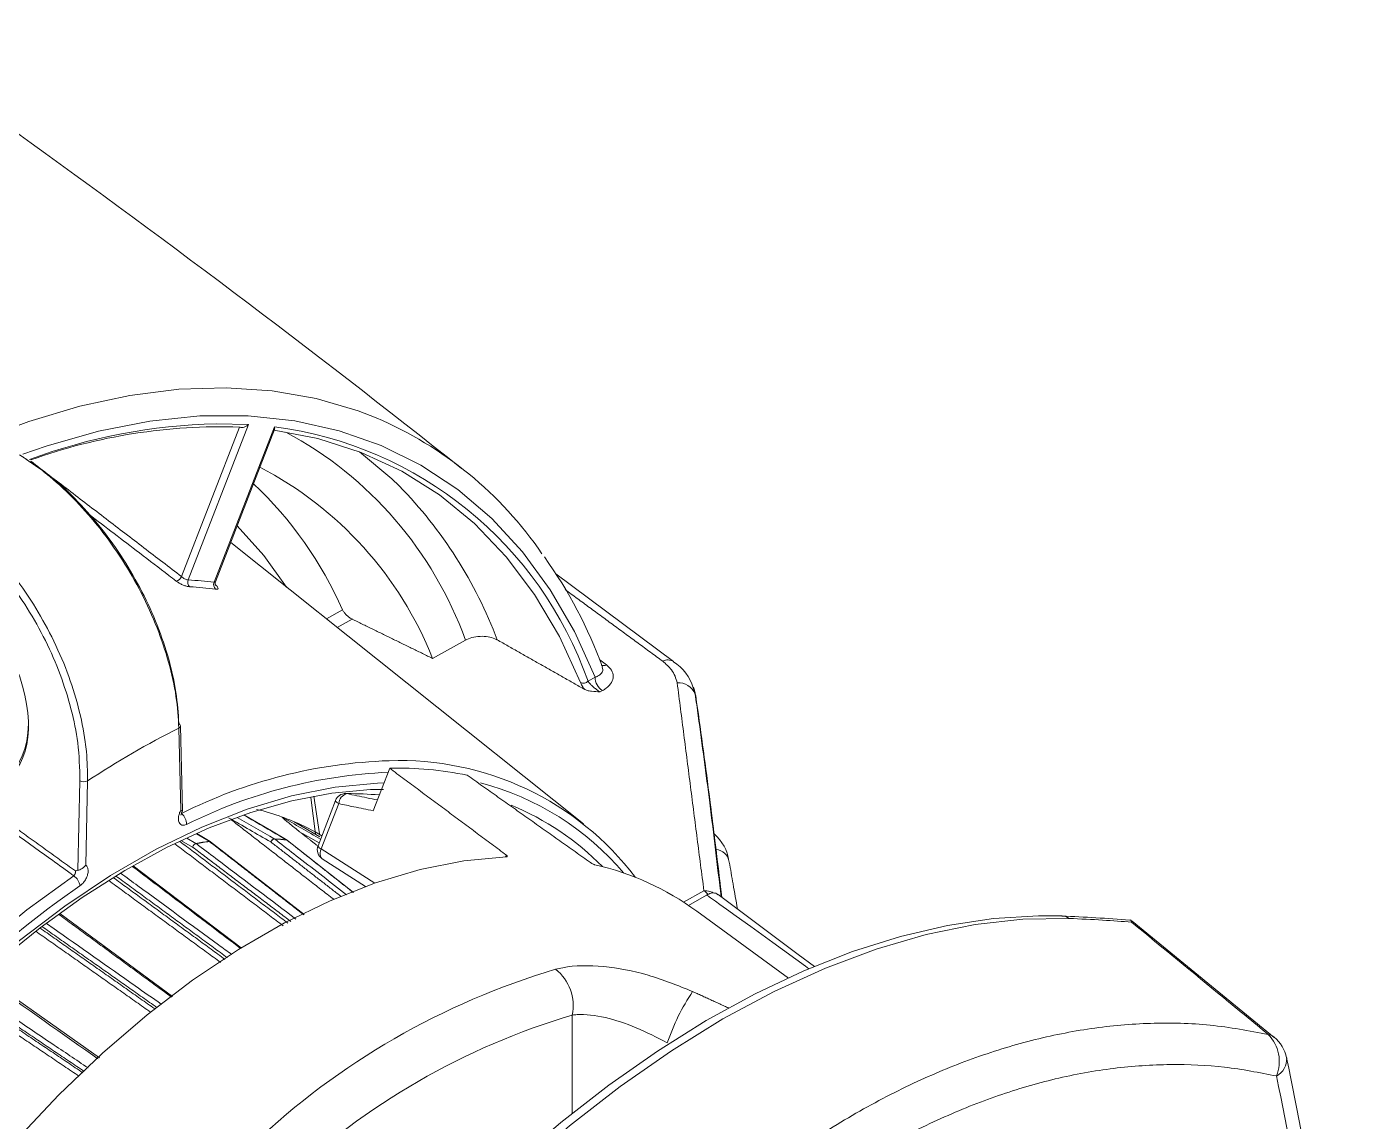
# Model space of a CAD drawing. Extents: x 11 to 120, y 2 to 94.
# Drawn here: x 92.921 to 96.563, y 13.945 to 16.967 of the extents above; entities that cross this region are included whole.
import ezdxf

# ---------------------------------------------------------------- set-up
doc = ezdxf.new("R2010")
doc.units = 0
doc.header["$MEASUREMENT"] = 0
doc.linetypes.add('SLD-Solid', pattern=[0])
doc.layers.add('OBJECT', color=7, linetype='CONTINUOUS')

msp = doc.modelspace()

# ---------------------------------------------------------------- linework, layer by layer
at = {"layer": 'OBJECT', "color": 7, "linetype": 'SLD-Solid', "lineweight": 15}
for p, q in [((93.3486, 15.4489), (93.5086, 15.8614)), ((93.5335, 15.8686), (93.3671, 15.4397)), ((93.4386, 15.4333), (93.605, 15.8622)), ((93.4421, 15.4342), (93.6053, 15.8547)), ((93.4439, 15.8706), (93.5335, 15.8686)), ((94.4575, 14.7663), (93.4842, 15.5428)), ((94.706, 15.2142), (94.3814, 15.4561)), ((93.7483, 15.3321), (93.7929, 15.3569)), ((93.8193, 15.3315), (93.778, 15.3085)), ((94.0414, 15.223), (94.1321, 15.2735)), ((94.47, 15.1603), (94.4893, 15.1711)), ((94.5099, 15.1343), (94.5034, 15.1307)), ((94.7637, 15.1355), (94.7609, 15.144)), ((93.3464, 14.8042), (93.3412, 15.0307)), ((93.351, 14.803), (93.3456, 15.0371)), ((93.9228, 14.9201), (93.8772, 14.8026)), ((93.0628, 14.6385), (93.0683, 14.8857)), ((93.0895, 14.8854), (93.0843, 14.6528)), ((93.7736, 14.8312), (93.7252, 14.7064)), ((93.7341, 14.6976), (93.7826, 14.8224)), ((94.8396, 14.5637), (94.8088, 14.8121)), ((93.7304, 14.7313), (93.6589, 14.7726)), ((93.3792, 14.7024), (93.3483, 14.72)), ((93.3881, 14.7127), (93.3632, 14.7269)), ((93.4249, 14.7185), (93.3896, 14.7391)), ((93.4274, 14.7181), (93.3906, 14.7396)), ((93.6871, 14.5163), (93.4285, 14.7173)), ((93.8231, 14.5773), (93.6411, 14.7212)), ((93.7281, 14.714), (93.6743, 14.745)), ((93.8817, 14.603), (93.7341, 14.6976)), ((94.2447, 14.6805), (94.2427, 14.6755)), ((93.5131, 14.4244), (93.2148, 14.6504)), ((93.737, 14.6703), (93.8562, 14.5939)), ((93.0684, 14.5954), (93.014, 14.5572)), ((94.7898, 14.5819), (94.7338, 14.5507)), ((94.7475, 14.5417), (94.7968, 14.5702)), ((93.3236, 14.2907), (93.0125, 14.519)), ((95.0229, 14.3413), (94.7699, 14.526)), ((96.363, 14.1773), (95.9712, 14.4985)), ((93.122, 14.121), (92.8, 14.3484)), ((94.4265, 14.239), (94.4265, 13.967))]:
    msp.add_line(p, q, dxfattribs=at)
at = {"layer": 'OBJECT', "color": 7, "linetype": 'SLD-Solid', "lineweight": 15, "flags": 128}
for points in [[(92.8276, 15.8405), (92.927, 15.8771), (93.0679, 15.9192), (93.2061, 15.9488), (93.3411, 15.9657), (93.4721, 15.9698), (93.5986, 15.9612), (93.72, 15.94), (93.8357, 15.906), (93.8857, 15.8867)], [(94.4893, 15.1711), (94.4323, 15.2973), (94.3655, 15.4128), (94.2894, 15.517), (94.2043, 15.6093), (94.1106, 15.6893), (94.0089, 15.7566), (93.8996, 15.8107), (93.7834, 15.8515), (93.6607, 15.8788), (93.5323, 15.8924), (93.3988, 15.8921), (93.2609, 15.8781), (93.1193, 15.8504), (92.9747, 15.8092), (92.9105, 15.7868)], [(94.4496, 15.1563), (94.3912, 15.2835), (94.3227, 15.3995), (94.2445, 15.5037), (94.157, 15.5955), (94.0607, 15.6743), (93.9561, 15.7399), (93.8438, 15.7917), (93.7243, 15.8296), (93.6044, 15.8526)], [(93.8399, 15.7932), (93.9291, 15.7183), (93.9491, 15.699)], [(93.5022, 15.5892), (93.5758, 15.5073), (93.6384, 15.4198)], [(92.5367, 14.0958), (92.5418, 14.1015), (92.6585, 14.2249), (92.7786, 14.3395), (92.9014, 14.4446), (93.0262, 14.5396), (93.1522, 14.6238), (93.2785, 14.6967), (93.4045, 14.7579), (93.5292, 14.807), (93.6521, 14.8437), (93.7722, 14.8678), (93.8888, 14.8791), (93.9071, 14.8797)], [(92.5383, 14.0874), (92.6188, 14.1753), (92.7296, 14.2852), (92.8429, 14.3869), (92.9582, 14.48), (93.0747, 14.5638), (93.1918, 14.6379), (93.3089, 14.7019), (93.4252, 14.7555), (93.5401, 14.7984), (93.6529, 14.8305), (93.7631, 14.8515), (93.8701, 14.8614), (93.9061, 14.861)], [(93.7048, 14.8404), (93.7051, 14.8391), (93.7185, 14.7383)], [(93.7134, 14.8434), (93.7294, 14.7394), (93.7296, 14.7375)], [(93.7826, 14.8224), (93.779, 14.8247), (93.7762, 14.8268), (93.7744, 14.8287), (93.7735, 14.8303), (93.7736, 14.8312)], [(93.8051, 14.85), (93.8014, 14.8504), (93.8013, 14.8504)], [(93.6399, 14.722), (93.5967, 14.7471), (93.5207, 14.7912)], [(93.6399, 14.722), (93.6396, 14.7221), (93.6385, 14.7224)], [(93.6411, 14.7212), (93.6404, 14.7216), (93.6393, 14.7219)], [(93.7341, 14.6976), (93.7323, 14.6923), (93.7313, 14.6871), (93.7311, 14.6823), (93.7318, 14.678), (93.7332, 14.6743), (93.7355, 14.6715), (93.737, 14.6703)], [(94.2448, 14.6755), (94.1278, 14.6645), (94.0073, 14.6405), (93.884, 14.6038), (93.7587, 14.5546), (93.6323, 14.4932), (93.5055, 14.42), (93.379, 14.3354), (93.2538, 14.24), (93.1305, 14.1344), (93.01, 14.0192), (92.893, 13.8951)], [(91.7221, 12.7952), (91.7786, 12.9508), (91.8486, 13.1187), (91.9271, 13.2847), (92.0137, 13.4477), (92.1078, 13.6068), (92.2088, 13.7609), (92.3161, 13.909), (92.4289, 14.0502), (92.5467, 14.1837), (92.6686, 14.3085), (92.7938, 14.4239), (92.9217, 14.5292), (93.0512, 14.6236)], [(95.0794, 14.3669), (95.0697, 14.3739), (94.9796, 14.4395), (94.9193, 14.4832), (94.8789, 14.5123), (94.852, 14.5317), (94.8339, 14.5446), (94.8218, 14.5532), (94.8136, 14.559), (94.8082, 14.5628), (94.8045, 14.5653), (94.802, 14.567), (94.8004, 14.5681), (94.7992, 14.5688), (94.7985, 14.5693), (94.7979, 14.5696), (94.7976, 14.5698), (94.7973, 14.57), (94.7972, 14.57), (94.797, 14.5701), (94.797, 14.5701), (94.7969, 14.5702), (94.7969, 14.5702), (94.7968, 14.5702), (94.7968, 14.5702), (94.7968, 14.5702), (94.7968, 14.5702), (94.7968, 14.5702), (94.7968, 14.5702)], [(95.0949, 14.373), (95.0502, 14.4064), (94.8287, 14.5718)], [(95.7781, 14.5127), (95.7133, 14.5133), (95.5891, 14.5056), (95.4618, 14.4865), (95.3318, 14.456), (95.1996, 14.4143), (95.0658, 14.3615), (94.9312, 14.298), (94.7962, 14.2239), (94.6614, 14.1397), (94.5275, 14.0457), (94.3949, 13.9424), (94.2643, 13.8302), (94.1363, 13.7096), (94.0113, 13.5811), (93.8961, 13.4526), (93.861, 13.4113)], [(95.7971, 14.5056), (95.6694, 14.5035), (95.5377, 14.4887), (95.4027, 14.4613), (95.2649, 14.4213), (95.1251, 14.3689), (94.984, 14.3045), (94.8421, 14.2283), (94.7002, 14.1407), (94.5591, 14.0421), (94.4193, 13.9331), (94.2815, 13.814), (94.1465, 13.6856), (94.0148, 13.5483), (93.8871, 13.403)]]:
    msp.add_lwpolyline(points, dxfattribs=at)
at = {"layer": 'OBJECT', "color": 7, "linetype": 'SLD-Solid', "lineweight": 15}
for centre, radius, start, end in [((74.4097, -9.1069), 31.7219, 51.58314, 57.31952), ((93.4757, 14.9203), 1.0498, 34.3128, 67.0062), ((93.482, 14.2732), 1.5978, 91.3649, 110.2323), ((93.4569, 14.3148), 1.5475, 88.0903, 109.7913), ((93.468, 14.8094), 1.0617, 19.3027, 82.5814), ((93.1321, 14.9115), 1.0635, 19.8999, 61.6873), ((93.0926, 14.846), 1.0209, 21.6703, 62.4368), ((92.8057, 14.9211), 1.0791, 23.8199, 46.5938), ((93.0775, 14.8452), 1.2201, 20.591, 44.4101), ((93.3399, 14.7773), 1.2435, 19.8236, 35.7039), ((93.3296, 15.4569), 0.0206, 280.6874, 336.986), ((93.3829, 15.4332), 0.017, 157.8842, 227.4941), ((93.3151, 14.4542), 0.9868, 82.8057, 86.9753), ((93.3196, 14.4413), 0.9808, 82.8057, 86.9753), ((93.4537, 15.4265), 0.0166, 155.8062, 227.1074), ((93.4516, 15.4296), 0.0105, 153.8011, 209.0083), ((94.5126, 15.222), 0.0187, 248.9916, 296.9039), ((94.6905, 15.1892), 0.0299, 58.1072, 118.7356), ((94.6384, 15.1061), 0.1269, 16.2242, 58.0676), ((94.4569, 15.1728), 0.018, 246.0578, 316.3418), ((94.5348, 15.1724), 0.0455, 181.6244, 236.743), ((94.7206, 15.1073), 0.0484, 21.5678, 95.5173), ((93.0911, 14.5712), 1.7638, 18.1182, 18.3036), ((93.338, 15.0363), 0.00762, 6.2585, 65.0956), ((94.4542, 12.812), 2.4822, 116.6411, 123.3535), ((93.3379, 15.0376), 0.00769, 295.2705, 356.4017), ((93.9659, 13.5664), 1.3752, 91.8697, 116.6829), ((93.9508, 14.1248), 0.8166, 37.234, 92.0919), ((93.9803, 13.524), 1.3864, 92.5552, 116.4706), ((93.9473, 13.9888), 0.9316, 78.2746, 91.5063), ((93.0792, 14.9066), 0.0236, 242.5085, 295.8294), ((93.9716, 14.1212), 0.7853, 40.446, 75.1207), ((93.8016, 14.8204), 0.03, 90.4672, 158.7943), ((93.812, 14.8213), 0.0295, 103.501, 177.9423), ((93.8133, 13.9335), 0.9165, 84.9363, 90.5108), ((93.3699, 14.7902), 0.0228, 146.2561, 179.5006), ((93.326, 14.7665), 0.0364, 357.7676, 51.984), ((93.396, 14.1478), 0.678, 70.1499, 76.3754), ((93.9653, 14.1107), 0.7657, 44.6228, 67.557), ((93.4031, 14.1682), 0.6563, 67.0083, 70.1267), ((93.4079, 14.1793), 0.6443, 59.398, 67.0162), ((93.5638, 13.7136), 1.0145, 97.87, 99.9739), ((93.5647, 13.713), 1.0145, 97.87, 99.9739), ((93.4255, 14.7147), 0.00383, 60.4976, 99.5529), ((93.421, 14.7118), 0.00771, 52.3878, 59.9339), ((93.4264, 14.7144), 0.00359, 54.0257, 100.7269), ((93.4224, 14.7094), 0.01, 52.1506, 59.7505), ((93.6067, 14.7136), 0.0121, 100.0805, 165.0316), ((93.6075, 14.7116), 0.0135, 98.8134, 157.8154), ((93.601, 14.7192), 0.00719, 51.9052, 59.9512), ((93.5525, 13.9523), 0.7749, 83.6315, 86.1494), ((93.5534, 13.9518), 0.7748, 83.6315, 86.1494), ((93.6349, 14.7163), 0.00711, 51.8286, 59.9552), ((93.6349, 14.7133), 0.01, 51.6682, 59.8519), ((94.7421, 14.6495), 0.1173, 7.1202, 49.8057), ((93.3928, 14.6996), 0.0139, 109.6359, 168.4699), ((93.3939, 14.6974), 0.0156, 108.4874, 161.2561), ((93.3842, 14.7059), 0.00784, 52.501, 59.9312), ((93.7532, 14.6956), 0.03, 158.7943, 237.3381), ((93.7385, 14.711), 0.0141, 198.9208, 251.8686), ((94.8181, 14.6549), 0.042, 8.8567, 82.6409), ((94.3177, 13.9047), 0.7684, 53.9565, 77.1044), ((93.0265, 14.5893), 0.0423, 8.2541, 54.1987), ((94.8461, 12.0551), 3.1012, 126.2135, 138.7216), ((95.5635, 9.3665), 5.1502, 85.5296, 87.6168), ((95.7767, 14.4803), 0.0324, 51.0926, 87.5896), ((94.9714, 12.3797), 2.0717, 106.5663, 133.4284), ((94.3004, 14.2648), 0.1288, 348.4184, 51.4105), ((95.2504, 13.9733), 0.5926, 146.0732, 161.3859), ((94.9907, 12.3425), 1.9787, 106.5663, 133.4284), ((96.2707, 14.1109), 0.1066, 338.0129, 44.572), ((96.339, 14.1485), 0.038, 50.999, 78.3335), ((96.2995, 14.1008), 0.1, 11.5386, 50.6365), ((96.3435, 14.1183), 0.0541, 298.8965, 2.599), ((74.7906, 9.6997), 22.0545, 9.17681, 11.56398)]:
    msp.add_arc(centre, radius, start, end, dxfattribs=at)
for centre, major_axis, ratio, start_param, end_param in [((92.6975, 15.1625), (-0.1553, 0.2827), 0.593785, 3.015476, 8.328686), ((92.7046, 15.1664), (-0.1503, 0.274), 0.594304, 2.447134, 3.9546), ((91.9572, 13.5379), (153.9999, -89.436), 0.010493, 1.565973, 1.56674), ((91.9511, 13.5383), (156.3507, -89.6467), 0.010209, 1.566136, 1.566882), ((91.9572, 13.5379), (156.3569, -89.647), 0.010262, 1.566144, 1.5668), ((91.9572, 13.5379), (156.2256, -89.9492), 0.010617, 1.565547, 1.566226), ((85.8836, 20.2191), (-8.6782, 15.0549), 0.435892, 3.994547, 4.058995)]:
    msp.add_ellipse(centre, major_axis=major_axis, ratio=ratio, start_param=start_param, end_param=end_param, dxfattribs=at)
for points, knots in [([(93.5335, 15.8686), (93.5335, 15.8685), (93.5321, 15.8673), (93.5284, 15.8645), (93.5224, 15.8615), (93.5164, 15.8601), (93.5119, 15.8601), (93.5097, 15.861), (93.5086, 15.8614)], [0, 0, 0, 0, 0.005421, 0.223557, 0.511226, 0.716484, 0.857855, 1, 1, 1, 1]), ([(93.6051, 15.8548), (93.6054, 15.8558), (93.606, 15.8578), (93.6054, 15.8607), (93.6051, 15.8621), (93.605, 15.8622)], [0, 0, 0, 0, 0.513226, 0.988195, 1, 1, 1, 1]), ([(93.3412, 15.0307), (93.3394, 15.0595), (93.3358, 15.1179), (93.3147, 15.2119), (93.2825, 15.3084), (93.2394, 15.4035), (93.1862, 15.4961), (93.1255, 15.5817), (93.0578, 15.6596), (93.0031, 15.7105), (92.9506, 15.7529), (92.9223, 15.7713), (92.9011, 15.7852)], [0, 0, 0, 0, 0.10813, 0.219389, 0.327529, 0.43882, 0.546683, 0.657694, 0.765191, 0.875821, 0.906652, 1, 1, 1, 1]), ([(92.9718, 15.7355), (92.9789, 15.7305), (93.0102, 15.7088), (93.0635, 15.6563), (93.1294, 15.5817), (93.189, 15.4975), (93.2409, 15.4077), (93.2832, 15.3145), (93.3149, 15.2208), (93.3357, 15.1287), (93.3394, 15.0717), (93.3412, 15.0432)], [0, 0, 0, 0, 0.035287, 0.15541, 0.275535, 0.396074, 0.516614, 0.637467, 0.758323, 0.87916, 1, 1, 1, 1]), ([(93.0683, 14.8857), (93.0674, 14.9201), (93.0658, 14.9838), (93.0453, 15.0838), (93.0155, 15.1789), (92.9745, 15.2728), (92.9242, 15.3628), (92.8656, 15.4463), (92.8007, 15.5209), (92.731, 15.5854), (92.6827, 15.6175), (92.6585, 15.6336)], [0, 0, 0, 0, 0.128819, 0.238011, 0.347201, 0.456082, 0.564961, 0.673719, 0.782475, 0.891238, 1, 1, 1, 1]), ([(92.6688, 15.6511), (92.6933, 15.635), (92.7428, 15.6022), (92.8139, 15.5364), (92.8809, 15.4598), (92.9407, 15.3746), (92.9927, 15.2822), (93.0345, 15.1864), (93.0657, 15.0885), (93.0803, 15.0152), (93.0886, 14.9469), (93.0891, 14.9119), (93.0895, 14.8854)], [0, 0, 0, 0, 0.107203, 0.217517, 0.324717, 0.435019, 0.542339, 0.652756, 0.760378, 0.8711, 0.902397, 1, 1, 1, 1]), ([(93.3334, 15.4367), (93.3267, 15.4419), (93.2929, 15.4677), (93.2127, 15.5292), (93.1391, 15.5855), (93.0926, 15.6212)], [0, 0, 0, 0, 0.084044, 0.420222, 1, 1, 1, 1]), ([(93.3671, 15.4397), (93.366, 15.4398), (93.3636, 15.44), (93.3592, 15.4416), (93.3547, 15.444), (93.3511, 15.4466), (93.3492, 15.4483), (93.3486, 15.4489)], [0, 0, 0, 0, 0.214768, 0.429879, 0.646368, 0.865515, 1, 1, 1, 1]), ([(93.3334, 15.4367), (93.3349, 15.4357), (93.3387, 15.4329), (93.3464, 15.4285), (93.3556, 15.4244), (93.3645, 15.4215), (93.3691, 15.421), (93.3714, 15.4207)], [0, 0, 0, 0, 0.133252, 0.351389, 0.568098, 0.784184, 1, 1, 1, 1]), ([(93.4419, 15.4343), (93.4419, 15.4341), (93.4419, 15.4334), (93.4406, 15.4331), (93.4392, 15.4332), (93.4386, 15.4333)], [0, 0, 0, 0, 0.163416, 0.695153, 1, 1, 1, 1]), ([(93.4425, 15.4143), (93.4435, 15.4143), (93.4465, 15.414), (93.4493, 15.415), (93.4496, 15.4178), (93.447, 15.4219), (93.443, 15.4254), (93.441, 15.4271)], [0, 0, 0, 0, 0.124186, 0.340919, 0.559466, 0.77961, 1, 1, 1, 1]), ([(93.7929, 15.3569), (93.794, 15.3548), (93.7964, 15.3506), (93.8026, 15.3435), (93.8099, 15.3371), (93.8158, 15.3332), (93.8187, 15.3318), (93.8193, 15.3315)], [0, 0, 0, 0, 0.243971, 0.488094, 0.725805, 0.945379, 1, 1, 1, 1]), ([(93.0512, 14.6236), (93.0479, 14.626), (93.0259, 14.6419), (92.9291, 14.7116), (92.6216, 14.9332), (92.3328, 15.1413), (92.1189, 15.2954)], [0, 0, 0, 0, 0.01065, 0.070826, 0.311529, 1, 1, 1, 1]), ([(94.1321, 15.2735), (94.1332, 15.2741), (94.1399, 15.2777), (94.1547, 15.2826), (94.1774, 15.2849), (94.1993, 15.2826), (94.2129, 15.2779), (94.2188, 15.2748), (94.2196, 15.2743)], [0, 0, 0, 0, 0.046485, 0.287341, 0.526558, 0.753441, 0.964006, 1, 1, 1, 1]), ([(94.4893, 15.1711), (94.4918, 15.1722), (94.4994, 15.1753), (94.5078, 15.1822), (94.5122, 15.1909), (94.5101, 15.1967), (94.5093, 15.1989)], [0, 0, 0, 0, 0.16414, 0.498138, 0.805423, 1, 1, 1, 1]), ([(94.5211, 15.2053), (94.5263, 15.2005), (94.5367, 15.1908), (94.5409, 15.1736), (94.536, 15.1563), (94.524, 15.143), (94.5134, 15.1365), (94.5099, 15.1343)], [0, 0, 0, 0, 0.214382, 0.428502, 0.649665, 0.885239, 1, 1, 1, 1]), ([(94.716, 15.1555), (94.7124, 15.1679), (94.7063, 15.1895), (94.6851, 15.2077), (94.6761, 15.2154)], [0, 0, 0, 0, 0.576763, 1, 1, 1, 1]), ([(94.461, 15.1375), (94.46, 15.1388), (94.4559, 15.1442), (94.452, 15.1507), (94.4501, 15.1552), (94.4496, 15.1563)], [0, 0, 0, 0, 0.201849, 0.805671, 1, 1, 1, 1]), ([(94.47, 15.1603), (94.4704, 15.1597), (94.4724, 15.157), (94.4769, 15.1517), (94.4842, 15.1447), (94.4921, 15.1381), (94.4987, 15.1335), (94.5022, 15.1314), (94.5034, 15.1307)], [0, 0, 0, 0, 0.075037, 0.30705, 0.521158, 0.719374, 0.908428, 1, 1, 1, 1]), ([(94.5034, 15.1307), (94.5033, 15.1308), (94.4955, 15.1316), (94.4834, 15.132), (94.4686, 15.1341), (94.463, 15.1366), (94.461, 15.1375)], [0, 0, 0, 0, 0.004901, 0.532787, 0.828447, 1, 1, 1, 1]), ([(94.7597, 15.1414), (94.7616, 15.1379), (94.7646, 15.1326), (94.7654, 15.127), (94.7656, 15.1251)], [0, 0, 0, 0, 0.665331, 1, 1, 1, 1]), ([(94.7656, 15.1251), (94.7684, 15.105), (94.7823, 15.0048), (94.8074, 14.8182), (94.827, 14.6518), (94.8372, 14.5655)], [0, 0, 0, 0, 0.107476, 0.537384, 1, 1, 1, 1]), ([(94.8077, 14.819), (94.8064, 14.8292), (94.794, 14.9294), (94.78, 15.0296), (94.7674, 15.1197)], [0, 0, 0, 0, 0.101836, 1, 1, 1, 1]), ([(93.8888, 14.8325), (93.8791, 14.8345), (93.8512, 14.8403), (93.8233, 14.8462), (93.8051, 14.85)], [0, 0, 0, 0, 0.346953, 1, 1, 1, 1]), ([(93.3623, 14.7651), (93.3619, 14.7649), (93.3587, 14.7635), (93.3529, 14.7623), (93.3462, 14.7643), (93.342, 14.7692), (93.3398, 14.7761), (93.3396, 14.7846), (93.3419, 14.7949), (93.345, 14.8013), (93.3464, 14.8042)], [0, 0, 0, 0, 0.022263, 0.172986, 0.324528, 0.476037, 0.573112, 0.725601, 0.877165, 1, 1, 1, 1]), ([(93.3464, 14.8042), (93.3464, 14.8041), (93.3477, 14.8037), (93.3497, 14.8032), (93.3513, 14.8029), (93.3509, 14.8029), (93.3508, 14.8029)], [0, 0, 0, 0, 0.016448, 0.443661, 0.939712, 1, 1, 1, 1]), ([(93.7826, 14.8224), (93.7964, 14.8195), (93.8279, 14.8129), (93.8595, 14.8063), (93.8772, 14.8026)], [0, 0, 0, 0, 0.438761, 1, 1, 1, 1]), ([(94.8388, 14.5643), (94.8371, 14.5794), (94.8273, 14.6642), (94.8165, 14.7491), (94.8077, 14.819)], [0, 0, 0, 0, 0.177409, 1, 1, 1, 1]), ([(93.6743, 14.745), (93.67, 14.7485), (93.6612, 14.7554), (93.6498, 14.7646), (93.641, 14.7719), (93.6352, 14.7768), (93.6315, 14.78), (93.6291, 14.7821), (93.6277, 14.7835), (93.6268, 14.7843), (93.6262, 14.785), (93.6259, 14.7854), (93.6259, 14.7855), (93.626, 14.7855), (93.6261, 14.7855), (93.6262, 14.7855)], [0, 0, 0, 0, 0.237982, 0.484146, 0.650087, 0.762114, 0.837913, 0.889369, 0.924476, 0.948611, 0.965398, 0.983337, 0.990531, 0.99656, 1, 1, 1, 1]), ([(93.6589, 14.7726), (93.6589, 14.7726), (93.6589, 14.7726), (93.6589, 14.7726), (93.659, 14.7726), (93.6593, 14.7725), (93.6594, 14.7724)], [0, 0, 0, 0, 0.067435, 0.179698, 0.555026, 1, 1, 1, 1]), ([(93.6054, 14.7249), (93.6098, 14.7215), (93.632, 14.7042), (93.6982, 14.6529), (93.76, 14.6049), (93.804, 14.5707)], [0, 0, 0, 0, 0.06703, 0.335148, 1, 1, 1, 1]), ([(93.3889, 14.7122), (93.3935, 14.7087), (93.4161, 14.6916), (93.5078, 14.6222), (93.5949, 14.5563), (93.6639, 14.5041)], [0, 0, 0, 0, 0.049454, 0.247268, 1, 1, 1, 1]), ([(94.2448, 14.6755), (94.2455, 14.6756), (94.2468, 14.6758), (94.2475, 14.6767), (94.2473, 14.678), (94.2461, 14.6794), (94.2451, 14.6802), (94.2447, 14.6805)], [0, 0, 0, 0, 0.219651, 0.439264, 0.659733, 0.880541, 1, 1, 1, 1]), ([(93.0628, 14.6385), (93.0645, 14.639), (93.0678, 14.6399), (93.0742, 14.6429), (93.0798, 14.6472), (93.083, 14.6509), (93.0842, 14.6528), (93.0843, 14.6528)], [0, 0, 0, 0, 0.259529, 0.511586, 0.769408, 0.991451, 1, 1, 1, 1]), ([(93.0843, 14.6528), (93.0851, 14.6522), (93.0876, 14.6502), (93.0905, 14.6444), (93.0913, 14.635), (93.0895, 14.6256), (93.0858, 14.6161), (93.0806, 14.6071), (93.0741, 14.5997), (93.0699, 14.5965), (93.0684, 14.5954)], [0, 0, 0, 0, 0.065517, 0.218281, 0.370935, 0.523598, 0.616973, 0.766999, 0.916452, 1, 1, 1, 1]), ([(94.4769, 14.6598), (94.4777, 14.6592), (94.4794, 14.658), (94.4824, 14.6564), (94.4855, 14.655), (94.4878, 14.6541), (94.4888, 14.6538), (94.4892, 14.6537)], [0, 0, 0, 0, 0.21974, 0.439443, 0.659967, 0.880761, 1, 1, 1, 1]), ([(94.8596, 14.6614), (94.8632, 14.6412), (94.8708, 14.598), (94.8785, 14.5547), (94.8825, 14.5316)], [0, 0, 0, 0, 0.46575, 1, 1, 1, 1]), ([(93.0512, 14.6236), (93.0517, 14.624), (93.0528, 14.6249), (93.0544, 14.6273), (93.0554, 14.6302), (93.0559, 14.6332), (93.0558, 14.6354), (93.0556, 14.6367), (93.0556, 14.6368)], [0, 0, 0, 0, 0.123144, 0.346276, 0.575891, 0.721631, 0.963157, 1, 1, 1, 1]), ([(93.0556, 14.6368), (93.0556, 14.6368), (93.0569, 14.6371), (93.0593, 14.6375), (93.0616, 14.6382), (93.0628, 14.6385)], [0, 0, 0, 0, 0.016331, 0.508871, 1, 1, 1, 1]), ([(93.1805, 14.6307), (93.1964, 14.619), (93.2865, 14.553), (93.3887, 14.4782), (93.475, 14.415), (93.4872, 14.4061)], [0, 0, 0, 0, 0.156189, 0.881007, 1, 1, 1, 1]), ([(94.7899, 14.582), (94.7954, 14.5817), (94.8057, 14.5812), (94.8144, 14.5771), (94.8185, 14.5751)], [0, 0, 0, 0, 0.531853, 1, 1, 1, 1]), ([(94.8011, 14.5719), (94.7987, 14.5745), (94.7951, 14.5785), (94.7912, 14.5811), (94.7899, 14.582)], [0, 0, 0, 0, 0.651819, 1, 1, 1, 1]), ([(94.7968, 14.5702), (94.8011, 14.5722), (94.8102, 14.5765), (94.8215, 14.5765), (94.8264, 14.5726), (94.8283, 14.5711)], [0, 0, 0, 0, 0.364892, 0.759757, 1, 1, 1, 1]), ([(95.9697, 14.4953), (95.9439, 14.4973), (95.892, 14.5014), (95.8288, 14.5042), (95.7971, 14.5056)], [0, 0, 0, 0, 0.497922, 1, 1, 1, 1]), ([(95.9697, 14.4953), (95.9697, 14.4953), (95.9697, 14.4957), (95.9695, 14.4967), (95.9687, 14.4995), (95.9676, 14.5025), (95.9653, 14.5011), (95.965, 14.5009)], [0, 0, 0, 0, 0.008935, 0.085483, 0.262031, 0.899514, 1, 1, 1, 1]), ([(95.9708, 14.4981), (95.971, 14.4984), (95.9717, 14.4997), (95.9707, 14.4973), (95.9698, 14.4956), (95.9697, 14.4953), (95.9697, 14.4953)], [0, 0, 0, 0, 0.26196, 0.892751, 0.988971, 1, 1, 1, 1]), ([(92.9754, 14.4924), (92.9814, 14.4882), (93.063, 14.4307), (93.1688, 14.3562), (93.2686, 14.2859), (93.2927, 14.2689)], [0, 0, 0, 0, 0.056132, 0.772016, 1, 1, 1, 1]), ([(96.3467, 14.1858), (96.3054, 14.2197), (96.1798, 14.3229), (96.0541, 14.426), (95.9697, 14.4953)], [0, 0, 0, 0, 0.328344, 1, 1, 1, 1]), ([(94.7587, 14.3041), (94.7177, 14.3205), (94.6352, 14.3536), (94.5094, 14.3774), (94.426, 14.3761), (94.3872, 14.367), (94.3807, 14.3655)], [0, 0, 0, 0, 0.304165, 0.612213, 0.935018, 1, 1, 1, 1]), ([(92.7623, 14.3145), (92.8384, 14.2632), (92.9479, 14.1894), (93.0574, 14.1157), (93.0908, 14.0931)], [0, 0, 0, 0, 0.695008, 1, 1, 1, 1]), ([(93.1185, 14.1179), (93.1135, 14.1214), (93.0062, 14.1972), (92.8988, 14.273), (92.7965, 14.3453)], [0, 0, 0, 0, 0.046515, 1, 1, 1, 1]), ([(94.4265, 14.239), (94.431, 14.2395), (94.4578, 14.2423), (94.5158, 14.2353), (94.6024, 14.207), (94.6601, 14.1773), (94.6888, 14.1625)], [0, 0, 0, 0, 0.063317, 0.382239, 0.692331, 1, 1, 1, 1]), ([(94.16, 12.9234), (94.2018, 12.9854), (94.2856, 13.1096), (94.4223, 13.2848), (94.5672, 13.4506), (94.7185, 13.6024), (94.8741, 13.7387), (95.0337, 13.8595), (95.1987, 13.9651), (95.365, 14.0525), (95.5305, 14.1213), (95.6946, 14.172), (95.8592, 14.205), (96.0243, 14.2193), (96.1884, 14.2154), (96.2938, 14.1957), (96.3467, 14.1858)], [0, 0, 0, 0, 0.069874, 0.140224, 0.21209, 0.284485, 0.354361, 0.42473, 0.496663, 0.569139, 0.63829, 0.70792, 0.779053, 0.850702, 0.925062, 1, 1, 1, 1]), ([(96.3696, 14.071), (96.3223, 14.0803), (96.2273, 14.0989), (96.0766, 14.1052), (95.9204, 14.095), (95.7614, 14.0661), (95.6019, 14.0196), (95.4423, 13.9559), (95.2816, 13.8739), (95.124, 13.7754), (94.9712, 13.6623), (94.8235, 13.5354), (94.679, 13.3932), (94.5355, 13.2319), (94.394, 13.0528), (94.3048, 12.9199), (94.2601, 12.8532)], [0, 0, 0, 0, 0.069423, 0.139315, 0.210704, 0.282616, 0.352042, 0.421958, 0.493432, 0.565446, 0.634079, 0.703187, 0.773786, 0.844894, 0.922121, 1, 1, 1, 1])]:
    msp.add_open_spline(points, degree=3, knots=knots, dxfattribs=at)
for points in [[(92.9109, 15.7793), (92.942, 15.7569)], [(92.9325, 15.7675), (93.3486, 15.4489)], [(94.6761, 15.2154), (94.4067, 15.4132)], [(93.8193, 15.3315), (94.0414, 15.223)], [(94.2196, 15.2743), (94.461, 15.1375)], [(94.5015, 15.2197), (94.5211, 15.2053)], [(94.7898, 14.5819), (94.716, 15.1555)], [(94.7674, 15.1197), (94.7641, 15.1291)], [(94.2447, 14.6805), (93.9228, 14.9201)], [(94.1366, 14.901), (94.4769, 14.6598)], [(92.7094, 14.8863), (93.0556, 14.6368)], [(93.7683, 14.5585), (93.4855, 14.778)], [(93.3441, 14.7181), (93.6421, 14.4927)], [(93.686, 14.5157), (93.4257, 14.7179)], [(93.7894, 14.5658), (93.595, 14.7167)], [(93.8225, 14.5771), (93.6393, 14.7219)], [(93.7248, 14.7052), (93.6743, 14.745)], [(93.6287, 14.4857), (93.33, 14.7116)], [(93.6505, 14.4971), (93.3792, 14.7024)], [(93.5113, 14.4231), (93.2128, 14.6493)], [(93.4563, 14.3843), (93.1479, 14.6101)], [(93.1607, 14.6181), (93.4684, 14.3928)], [(93.475, 14.3975), (93.1677, 14.6226)], [(94.7899, 14.582), (94.7898, 14.5819)], [(93.3208, 14.2887), (93.0097, 14.517)], [(93.2632, 14.2471), (92.9463, 14.4704)], [(92.9577, 14.4795), (93.2748, 14.2562)], [(93.2804, 14.2602), (92.9633, 14.4836)], [(93.0655, 14.0706), (92.7371, 14.2919)], [(92.7476, 14.3014), (93.0761, 14.0801)], [(93.0801, 14.0836), (92.7517, 14.305)], [(94.8587, 14.2582), (94.7587, 14.3041)]]:
    msp.add_open_spline(points, degree=1, dxfattribs=at)

doc.saveas('drawing.dxf')
